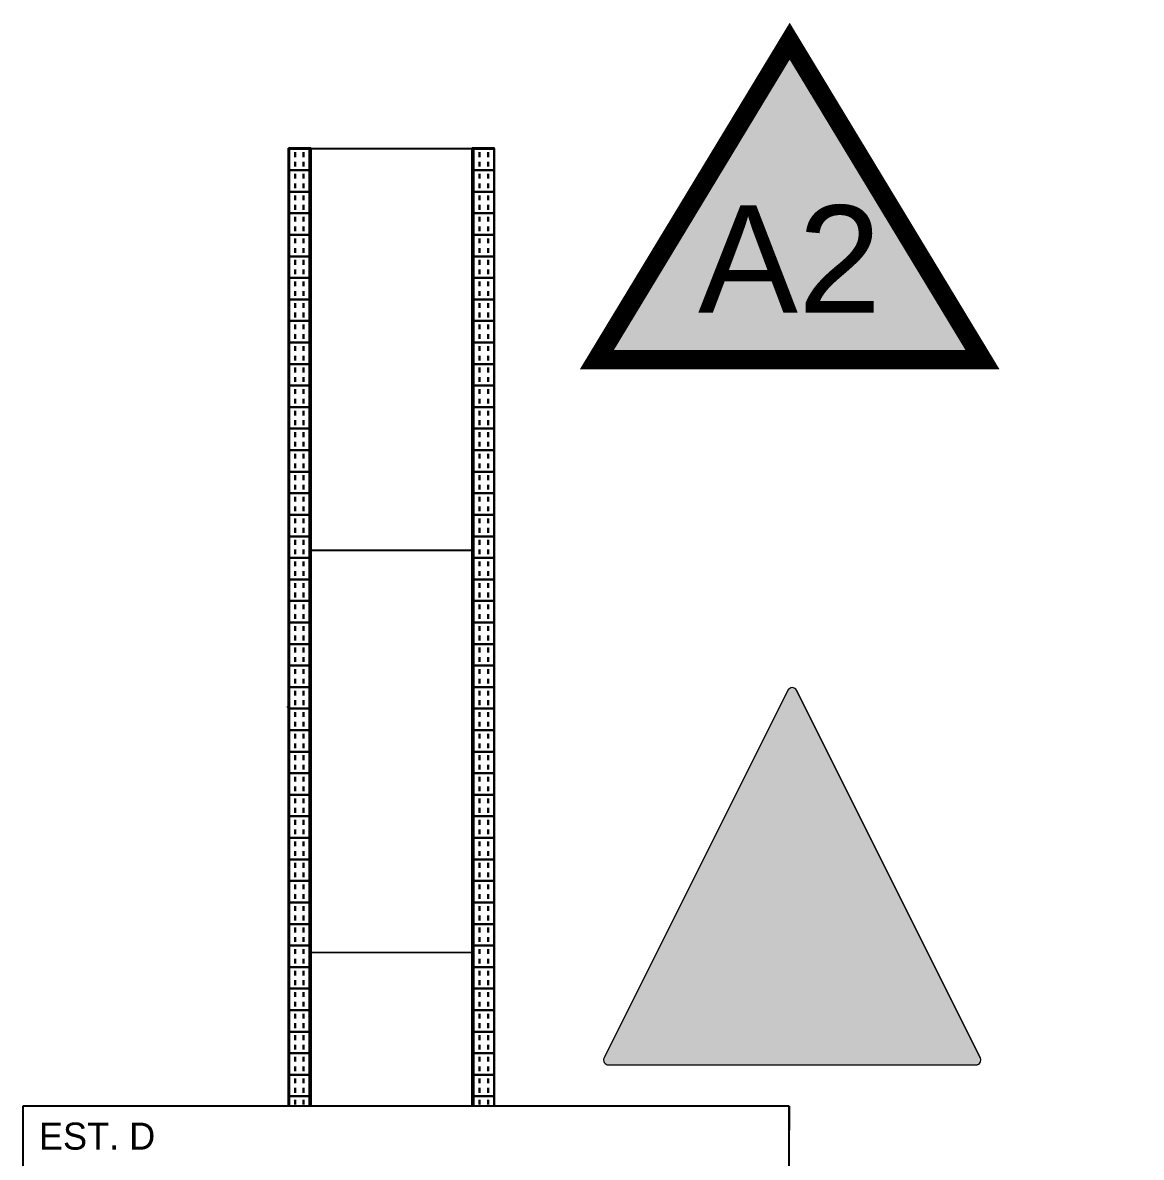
# Model space of a CAD drawing. Header units: metres. Extents: x 151 to 270, y 180 to 223.
# Drawn here: x 178.74 to 181.075, y 206.497 to 208.866 of the extents above; entities that cross this region are included whole.
import ezdxf
from ezdxf.enums import TextEntityAlignment as Align

# ---------------------------------------------------------------- set-up
doc = ezdxf.new("R2010")
doc.units = ezdxf.units.M
doc.layers.add('1-AREA DE PRODUCCION', color=7, linetype='Continuous')
doc.layers.add('2-SEÑALETICA', color=2, linetype='Continuous')
doc.styles.add('SEN-ARIAL', font='arial.ttf')

# ---------------------------------------------------------------- blocks, each defined once
blk = doc.blocks.new('SEÑ_ADVERTENCIA')
at = {"true_color": 0xffd100}
blk.add_hatch(color=2, dxfattribs=at).paths.add_polyline_path([(0, 0.3675), (0.4025, -0.2975), (-0.4025, -0.2975)])
at = {"color": 250, "const_width": 0.04}
blk.add_lwpolyline([(0, 0.3675), (0.4025, -0.2975), (-0.4025, -0.2975)], close=True, dxfattribs=at)
at = {"color": 250, "style": 'SEN-ARIAL'}
blk.add_attdef('CODIGO', text='', height=0.224, dxfattribs=at).set_placement((0, -0.0875), align=Align.MIDDLE_CENTER)
at = {"style": 'SEN-ARIAL', "flags": 1}
for tag, p in [('DESCRIPCION', (0, -0.55)), ('NOM', (0, -0.75))]:
    blk.add_attdef(tag, p, '', height=0.1, dxfattribs=at)

msp = doc.modelspace()

# ---------------------------------------------------------------- hatches: boundary and pattern name
at = {"layer": '2-SEÑALETICA', "linetype": 'ByBlock', "lineweight": 15}
h = msp.add_hatch(color=2, dxfattribs=at)
h.paths.add_polyline_path([(180.7304, 206.6902, 0.557537), (180.7393, 206.7047), (180.3555, 207.4723, 0.618034), (180.3376, 207.4723), (180.184, 207.1651), (179.9538, 206.7047, 0.557537), (179.9628, 206.6902)])
h.paths.add_polyline_path([(180.7408, 206.9517), (180.7408, 207.2958), (181.0754, 207.2958), (181.0754, 206.9517)], flags=9)

# ---------------------------------------------------------------- linework, layer by layer
at = {"layer": '1-AREA DE PRODUCCION', "color": 0, "linetype": 'Continuous', "lineweight": 30}
for p, q in [((179.2951, 208.6042), (179.2951, 208.6043)), ((179.2951, 208.6038), (179.2951, 208.6042)), ((179.2951, 208.6036), (179.2951, 208.6038)), ((179.2951, 208.545), (179.2951, 208.6036)), ((179.2971, 208.6042), (179.2961, 208.6042)), ((179.2961, 208.6039), (179.2971, 208.6039)), ((179.3052, 208.6034), (179.2961, 208.6034)), ((179.2961, 208.6033), (179.2961, 208.6034)), ((179.2961, 208.6033), (179.3391, 208.6033)), ((179.2961, 208.6033), (179.2961, 208.5583)), ((179.2981, 208.6043), (179.2981, 208.6042)), ((179.2981, 208.6038), (179.2981, 208.6042)), ((179.2981, 208.6038), (179.2981, 208.6038)), ((179.2981, 208.6036), (179.2981, 208.6035)), ((179.2985, 208.6035), (179.3052, 208.6035)), ((179.3011, 208.6036), (179.2986, 208.6036)), ((179.3043, 208.6042), (179.2998, 208.6043)), ((179.2998, 208.6037), (179.3043, 208.6039)), ((179.3001, 208.6044), (179.3126, 208.6044)), ((179.3052, 208.6034), (179.3001, 208.6034)), ((179.306, 208.6038), (179.3015, 208.6036)), ((179.3046, 208.6039), (179.3046, 208.6041)), ((179.3052, 208.6035), (179.3052, 208.6034)), ((179.3062, 208.6035), (179.3052, 208.6035)), ((179.3052, 208.6035), (179.3052, 208.6034)), ((179.329, 208.604), (179.3062, 208.604)), ((179.3062, 208.604), (179.3062, 208.6038)), ((179.3062, 208.604), (179.3062, 208.6035)), ((179.329, 208.604), (179.3062, 208.604)), ((179.3086, 208.5858), (179.3086, 208.5958)), ((179.3094, 208.6043), (179.3092, 208.6043)), ((179.3092, 208.6043), (179.3092, 208.6043)), ((179.3092, 208.6043), (179.3092, 208.6043)), ((179.3092, 208.6043), (179.3093, 208.6043)), ((179.3093, 208.6043), (179.3095, 208.6043)), ((179.3096, 208.6043), (179.3094, 208.6043)), ((179.3095, 208.6043), (179.314, 208.6041)), ((179.3099, 208.6043), (179.3096, 208.6043)), ((179.3102, 208.6043), (179.3099, 208.6043)), ((179.3126, 208.6043), (179.3102, 208.6043)), ((179.3136, 208.6044), (179.3136, 208.6044)), ((179.3136, 208.6041), (179.3136, 208.6044)), ((179.3147, 208.6041), (179.3205, 208.6041)), ((179.3212, 208.6041), (179.3257, 208.6043)), ((179.3216, 208.6044), (179.3216, 208.6044)), ((179.3216, 208.6041), (179.3216, 208.6044)), ((179.3226, 208.6044), (179.3351, 208.6044)), ((179.325, 208.6043), (179.3226, 208.6043)), ((179.3253, 208.6043), (179.325, 208.6043)), ((179.3255, 208.6043), (179.3253, 208.6043)), ((179.3257, 208.6043), (179.3255, 208.6043)), ((179.3257, 208.6043), (179.3258, 208.6043)), ((179.3259, 208.6043), (179.3257, 208.6043)), ((179.3258, 208.6043), (179.3259, 208.6043)), ((179.3259, 208.6043), (179.326, 208.6043)), ((179.326, 208.6043), (179.3259, 208.6043)), ((179.3266, 208.5858), (179.3266, 208.5958)), ((179.329, 208.6038), (179.329, 208.604)), ((179.329, 208.6035), (179.329, 208.604)), ((179.33, 208.6035), (179.329, 208.6035)), ((179.3337, 208.6036), (179.3291, 208.6038)), ((179.33, 208.6034), (179.33, 208.6035)), ((179.33, 208.6035), (179.3366, 208.6035)), ((179.33, 208.6034), (179.33, 208.6035)), ((179.3351, 208.6034), (179.33, 208.6034)), ((179.3391, 208.6034), (179.33, 208.6034)), ((179.3306, 208.6041), (179.3306, 208.6039)), ((179.3354, 208.6043), (179.3309, 208.6042)), ((179.3309, 208.6039), (179.3354, 208.6037)), ((179.3366, 208.6036), (179.334, 208.6036)), ((179.3371, 208.6042), (179.3371, 208.6043)), ((179.3371, 208.6038), (179.3371, 208.6042)), ((179.3371, 208.6038), (179.3371, 208.6038)), ((179.3371, 208.6035), (179.3371, 208.6036)), ((179.3391, 208.6042), (179.3381, 208.6042)), ((179.3381, 208.6039), (179.3391, 208.6039)), ((179.3391, 208.6033), (179.3391, 208.6034)), ((179.3391, 208.6033), (179.3391, 208.5583)), ((179.3401, 208.6043), (179.3401, 208.6042)), ((179.3416, 208.6042), (179.3401, 208.6042)), ((179.3401, 208.6035), (179.3401, 208.6042)), ((179.3401, 208.6038), (179.3401, 208.6036)), ((179.3401, 208.6035), (179.3401, 207.764)), ((179.3416, 208.6035), (179.3416, 208.6042)), ((179.3416, 208.6042), (179.3416, 208.6042)), ((179.6801, 208.6042), (179.6786, 208.6042)), ((179.6786, 208.6042), (179.6786, 208.6035)), ((179.6786, 208.6042), (179.6786, 208.6042)), ((179.6801, 208.6043), (179.6801, 208.6042)), ((179.6801, 208.6042), (179.6801, 208.6035)), ((179.6801, 208.6038), (179.6801, 208.6036)), ((179.6801, 207.764), (179.6801, 208.6035)), ((179.6811, 208.6042), (179.6821, 208.6042)), ((179.6821, 208.6039), (179.6811, 208.6039)), ((179.6811, 208.6033), (179.6811, 208.6034)), ((179.6811, 208.6034), (179.6902, 208.6034)), ((179.6811, 208.5583), (179.6811, 208.6033)), ((179.7241, 208.6033), (179.6811, 208.6033)), ((179.6831, 208.6042), (179.6831, 208.6043)), ((179.6831, 208.6042), (179.6831, 208.6038)), ((179.6831, 208.6038), (179.6831, 208.6038)), ((179.6831, 208.6035), (179.6831, 208.6036)), ((179.6902, 208.6035), (179.6835, 208.6035)), ((179.6836, 208.6036), (179.6861, 208.6036)), ((179.6848, 208.6043), (179.6893, 208.6042)), ((179.6893, 208.6039), (179.6848, 208.6037)), ((179.6976, 208.6044), (179.6851, 208.6044)), ((179.6851, 208.6034), (179.6902, 208.6034)), ((179.6865, 208.6036), (179.691, 208.6038)), ((179.6896, 208.6041), (179.6896, 208.6039)), ((179.6902, 208.6034), (179.6902, 208.6035)), ((179.6902, 208.6034), (179.6902, 208.6035)), ((179.6902, 208.6035), (179.6912, 208.6035)), ((179.6912, 208.604), (179.714, 208.604)), ((179.6912, 208.6038), (179.6912, 208.604)), ((179.6912, 208.6035), (179.6912, 208.604)), ((179.714, 208.604), (179.6912, 208.604)), ((179.6936, 208.5958), (179.6936, 208.5858)), ((179.6943, 208.6043), (179.6942, 208.6043)), ((179.6942, 208.6043), (179.6942, 208.6043)), ((179.6942, 208.6043), (179.6942, 208.6043)), ((179.6942, 208.6043), (179.6944, 208.6043)), ((179.6945, 208.6043), (179.6943, 208.6043)), ((179.6944, 208.6043), (179.6946, 208.6043)), ((179.699, 208.6041), (179.6945, 208.6043)), ((179.6946, 208.6043), (179.6949, 208.6043)), ((179.6949, 208.6043), (179.6952, 208.6043)), ((179.6952, 208.6043), (179.6976, 208.6043)), ((179.6986, 208.6044), (179.6986, 208.6044)), ((179.6986, 208.6044), (179.6986, 208.6041)), ((179.7055, 208.6041), (179.6997, 208.6041)), ((179.7107, 208.6043), (179.7062, 208.6041)), ((179.7066, 208.6044), (179.7066, 208.6044)), ((179.7066, 208.6044), (179.7066, 208.6041)), ((179.7201, 208.6044), (179.7076, 208.6044)), ((179.7076, 208.6043), (179.71, 208.6043)), ((179.71, 208.6043), (179.7103, 208.6043)), ((179.7103, 208.6043), (179.7105, 208.6043)), ((179.7105, 208.6043), (179.7107, 208.6043)), ((179.7107, 208.6043), (179.7109, 208.6043)), ((179.7108, 208.6043), (179.7107, 208.6043)), ((179.7109, 208.6043), (179.7108, 208.6043)), ((179.7109, 208.6043), (179.711, 208.6043)), ((179.711, 208.6043), (179.7109, 208.6043)), ((179.7116, 208.5958), (179.7116, 208.5858)), ((179.714, 208.604), (179.714, 208.6038)), ((179.714, 208.604), (179.714, 208.6035)), ((179.714, 208.6035), (179.715, 208.6035)), ((179.7141, 208.6038), (179.7187, 208.6036)), ((179.715, 208.6035), (179.715, 208.6034)), ((179.7216, 208.6035), (179.715, 208.6035)), ((179.715, 208.6035), (179.715, 208.6034)), ((179.715, 208.6034), (179.7201, 208.6034)), ((179.715, 208.6034), (179.7241, 208.6034)), ((179.7156, 208.6039), (179.7156, 208.6041)), ((179.7159, 208.6042), (179.7204, 208.6043)), ((179.7204, 208.6037), (179.7159, 208.6039)), ((179.719, 208.6036), (179.7216, 208.6036)), ((179.7221, 208.6043), (179.7221, 208.6042)), ((179.7221, 208.6042), (179.7221, 208.6038)), ((179.7221, 208.6038), (179.7221, 208.6038)), ((179.7221, 208.6036), (179.7221, 208.6035)), ((179.7231, 208.6042), (179.7241, 208.6042)), ((179.7241, 208.6039), (179.7231, 208.6039)), ((179.7241, 208.6033), (179.7241, 208.6034)), ((179.7241, 208.5583), (179.7241, 208.6033)), ((179.3086, 208.5659), (179.3086, 208.5758)), ((179.3266, 208.5659), (179.3266, 208.5758)), ((179.6936, 208.5758), (179.6936, 208.5659)), ((179.7116, 208.5758), (179.7116, 208.5659)), ((179.2951, 208.5431), (179.2951, 208.545)), ((179.2951, 207.4438), (179.2951, 208.5431)), ((179.2961, 208.5583), (179.3391, 208.5583)), ((179.2961, 208.5583), (179.2961, 208.5134)), ((179.3086, 208.5409), (179.3086, 208.5508)), ((179.3266, 208.5409), (179.3266, 208.5508)), ((179.3391, 208.5583), (179.3391, 208.5134)), ((179.7241, 208.5583), (179.6811, 208.5583)), ((179.6811, 208.5134), (179.6811, 208.5583)), ((179.6936, 208.5508), (179.6936, 208.5409)), ((179.7116, 208.5508), (179.7116, 208.5409)), ((179.7241, 208.5134), (179.7241, 208.5583)), ((179.3086, 208.5209), (179.3086, 208.5308)), ((179.3266, 208.5209), (179.3266, 208.5308)), ((179.6936, 208.5308), (179.6936, 208.5209)), ((179.7116, 208.5308), (179.7116, 208.5209)), ((179.2961, 208.5134), (179.3391, 208.5134)), ((179.2961, 208.5134), (179.2961, 208.4684)), ((179.3086, 208.4959), (179.3086, 208.5058)), ((179.3266, 208.4959), (179.3266, 208.5058)), ((179.3391, 208.5134), (179.3391, 208.4684)), ((179.6811, 208.4684), (179.6811, 208.5134)), ((179.7241, 208.5134), (179.6811, 208.5134)), ((179.6936, 208.5058), (179.6936, 208.4959)), ((179.7116, 208.5058), (179.7116, 208.4959)), ((179.7241, 208.4684), (179.7241, 208.5134)), ((179.3086, 208.4759), (179.3086, 208.4859)), ((179.3266, 208.4759), (179.3266, 208.4859)), ((179.6936, 208.4859), (179.6936, 208.4759)), ((179.7116, 208.4859), (179.7116, 208.4759)), ((179.2961, 208.4684), (179.3391, 208.4684)), ((179.2961, 208.4684), (179.2961, 208.4234)), ((179.3086, 208.4509), (179.3086, 208.4609)), ((179.3266, 208.4509), (179.3266, 208.4609)), ((179.3391, 208.4684), (179.3391, 208.4234)), ((179.6811, 208.4234), (179.6811, 208.4684)), ((179.7241, 208.4684), (179.6811, 208.4684)), ((179.6936, 208.4609), (179.6936, 208.4509)), ((179.7116, 208.4609), (179.7116, 208.4509)), ((179.7241, 208.4234), (179.7241, 208.4684)), ((179.3086, 208.4309), (179.3086, 208.4409)), ((179.3266, 208.4309), (179.3266, 208.4409)), ((179.6936, 208.4409), (179.6936, 208.4309)), ((179.7116, 208.4409), (179.7116, 208.4309)), ((179.2961, 208.4234), (179.3391, 208.4234)), ((179.2961, 208.4234), (179.2961, 208.3784)), ((179.3086, 208.406), (179.3086, 208.4159)), ((179.3266, 208.406), (179.3266, 208.4159)), ((179.3391, 208.4234), (179.3391, 208.3784)), ((179.6811, 208.3784), (179.6811, 208.4234)), ((179.7241, 208.4234), (179.6811, 208.4234)), ((179.6936, 208.4159), (179.6936, 208.406)), ((179.7116, 208.4159), (179.7116, 208.406)), ((179.7241, 208.3784), (179.7241, 208.4234)), ((179.2961, 208.3784), (179.3391, 208.3784)), ((179.2961, 208.3784), (179.2961, 208.3335)), ((179.3086, 208.386), (179.3086, 208.3959)), ((179.3266, 208.386), (179.3266, 208.3959)), ((179.3391, 208.3784), (179.3391, 208.3335)), ((179.6811, 208.3335), (179.6811, 208.3784)), ((179.7241, 208.3784), (179.6811, 208.3784)), ((179.6936, 208.3959), (179.6936, 208.386)), ((179.7116, 208.3959), (179.7116, 208.386)), ((179.7241, 208.3335), (179.7241, 208.3784)), ((179.3086, 208.361), (179.3086, 208.3709)), ((179.3266, 208.361), (179.3266, 208.3709)), ((179.6936, 208.3709), (179.6936, 208.361)), ((179.7116, 208.3709), (179.7116, 208.361)), ((179.2961, 208.3335), (179.3391, 208.3335)), ((179.2961, 208.3335), (179.2961, 208.2885)), ((179.3086, 208.341), (179.3086, 208.3509)), ((179.3266, 208.341), (179.3266, 208.3509)), ((179.3391, 208.3335), (179.3391, 208.2885)), ((179.6811, 208.2885), (179.6811, 208.3335)), ((179.7241, 208.3335), (179.6811, 208.3335)), ((179.6936, 208.3509), (179.6936, 208.341)), ((179.7116, 208.3509), (179.7116, 208.341)), ((179.7241, 208.2885), (179.7241, 208.3335)), ((179.3086, 208.316), (179.3086, 208.326)), ((179.3086, 208.296), (179.3086, 208.306)), ((179.3266, 208.316), (179.3266, 208.326)), ((179.3266, 208.296), (179.3266, 208.306)), ((179.6936, 208.326), (179.6936, 208.316)), ((179.6936, 208.306), (179.6936, 208.296)), ((179.7116, 208.326), (179.7116, 208.316)), ((179.7116, 208.306), (179.7116, 208.296)), ((179.2961, 208.2885), (179.3391, 208.2885)), ((179.2961, 208.2885), (179.2961, 208.2435)), ((179.3391, 208.2885), (179.3391, 208.2435)), ((179.6811, 208.2435), (179.6811, 208.2885)), ((179.7241, 208.2885), (179.6811, 208.2885)), ((179.7241, 208.2435), (179.7241, 208.2885)), ((179.3086, 208.271), (179.3086, 208.281)), ((179.3086, 208.251), (179.3086, 208.261)), ((179.3266, 208.271), (179.3266, 208.281)), ((179.3266, 208.251), (179.3266, 208.261)), ((179.6936, 208.281), (179.6936, 208.271)), ((179.6936, 208.261), (179.6936, 208.251)), ((179.7116, 208.281), (179.7116, 208.271)), ((179.7116, 208.261), (179.7116, 208.251)), ((179.2961, 208.2435), (179.3391, 208.2435)), ((179.2961, 208.2435), (179.2961, 208.1986)), ((179.3086, 208.2261), (179.3086, 208.236)), ((179.3266, 208.2261), (179.3266, 208.236)), ((179.3391, 208.2435), (179.3391, 208.1986)), ((179.6811, 208.1986), (179.6811, 208.2435)), ((179.7241, 208.2435), (179.6811, 208.2435)), ((179.6936, 208.236), (179.6936, 208.2261)), ((179.7116, 208.236), (179.7116, 208.2261)), ((179.7241, 208.1986), (179.7241, 208.2435)), ((179.3086, 208.2061), (179.3086, 208.216)), ((179.3266, 208.2061), (179.3266, 208.216)), ((179.6936, 208.216), (179.6936, 208.2061)), ((179.7116, 208.216), (179.7116, 208.2061)), ((179.2961, 208.1986), (179.3391, 208.1986)), ((179.2961, 208.1986), (179.2961, 208.1536)), ((179.3086, 208.1811), (179.3086, 208.191)), ((179.3266, 208.1811), (179.3266, 208.191)), ((179.3391, 208.1986), (179.3391, 208.1536)), ((179.6811, 208.1536), (179.6811, 208.1986)), ((179.7241, 208.1986), (179.6811, 208.1986)), ((179.6936, 208.191), (179.6936, 208.1811)), ((179.7116, 208.191), (179.7116, 208.1811)), ((179.7241, 208.1536), (179.7241, 208.1986)), ((179.3086, 208.1611), (179.3086, 208.171)), ((179.3266, 208.1611), (179.3266, 208.171)), ((179.6936, 208.171), (179.6936, 208.1611)), ((179.7116, 208.171), (179.7116, 208.1611)), ((179.2961, 208.1536), (179.3391, 208.1536)), ((179.2961, 208.1536), (179.2961, 208.1086)), ((179.3086, 208.1361), (179.3086, 208.1461)), ((179.3266, 208.1361), (179.3266, 208.1461)), ((179.3391, 208.1536), (179.3391, 208.1086)), ((179.6811, 208.1086), (179.6811, 208.1536)), ((179.7241, 208.1536), (179.6811, 208.1536)), ((179.6936, 208.1461), (179.6936, 208.1361)), ((179.7116, 208.1461), (179.7116, 208.1361)), ((179.7241, 208.1086), (179.7241, 208.1536)), ((179.3086, 208.1161), (179.3086, 208.1261)), ((179.3266, 208.1161), (179.3266, 208.1261)), ((179.6936, 208.1261), (179.6936, 208.1161)), ((179.7116, 208.1261), (179.7116, 208.1161)), ((179.2961, 208.1086), (179.3391, 208.1086)), ((179.2961, 208.1086), (179.2961, 208.0636)), ((179.3086, 208.0911), (179.3086, 208.1011)), ((179.3266, 208.0911), (179.3266, 208.1011)), ((179.3391, 208.1086), (179.3391, 208.0636)), ((179.6811, 208.0636), (179.6811, 208.1086)), ((179.7241, 208.1086), (179.6811, 208.1086)), ((179.6936, 208.1011), (179.6936, 208.0911)), ((179.7116, 208.1011), (179.7116, 208.0911)), ((179.7241, 208.0636), (179.7241, 208.1086)), ((179.3086, 208.0712), (179.3086, 208.0811)), ((179.3266, 208.0712), (179.3266, 208.0811)), ((179.6936, 208.0811), (179.6936, 208.0712)), ((179.7116, 208.0811), (179.7116, 208.0712)), ((179.2961, 208.0636), (179.3391, 208.0636)), ((179.2961, 208.0636), (179.2961, 208.0187)), ((179.3086, 208.0462), (179.3086, 208.0561)), ((179.3266, 208.0462), (179.3266, 208.0561)), ((179.3391, 208.0636), (179.3391, 208.0187)), ((179.6811, 208.0187), (179.6811, 208.0636)), ((179.7241, 208.0636), (179.6811, 208.0636)), ((179.6936, 208.0561), (179.6936, 208.0462)), ((179.7116, 208.0561), (179.7116, 208.0462)), ((179.7241, 208.0187), (179.7241, 208.0636)), ((179.3086, 208.0262), (179.3086, 208.0361)), ((179.3266, 208.0262), (179.3266, 208.0361)), ((179.6936, 208.0361), (179.6936, 208.0262)), ((179.7116, 208.0361), (179.7116, 208.0262)), ((179.2961, 208.0187), (179.3391, 208.0187)), ((179.2961, 208.0187), (179.2961, 207.9737)), ((179.3086, 208.0012), (179.3086, 208.0111)), ((179.3266, 208.0012), (179.3266, 208.0111)), ((179.3391, 208.0187), (179.3391, 207.9737)), ((179.6811, 207.9737), (179.6811, 208.0187)), ((179.7241, 208.0187), (179.6811, 208.0187)), ((179.6936, 208.0111), (179.6936, 208.0012)), ((179.7116, 208.0111), (179.7116, 208.0012)), ((179.7241, 207.9737), (179.7241, 208.0187)), ((179.3086, 207.9812), (179.3086, 207.9912)), ((179.3266, 207.9812), (179.3266, 207.9912)), ((179.6936, 207.9912), (179.6936, 207.9812)), ((179.7116, 207.9912), (179.7116, 207.9812)), ((179.2961, 207.9737), (179.3391, 207.9737)), ((179.2961, 207.9737), (179.2961, 207.9287)), ((179.3086, 207.9562), (179.3086, 207.9662)), ((179.3266, 207.9562), (179.3266, 207.9662)), ((179.3391, 207.9737), (179.3391, 207.9287)), ((179.6811, 207.9287), (179.6811, 207.9737)), ((179.7241, 207.9737), (179.6811, 207.9737)), ((179.6936, 207.9662), (179.6936, 207.9562)), ((179.7116, 207.9662), (179.7116, 207.9562)), ((179.7241, 207.9287), (179.7241, 207.9737)), ((179.2961, 207.9287), (179.3391, 207.9287)), ((179.2961, 207.9287), (179.2961, 207.8837)), ((179.3086, 207.9362), (179.3086, 207.9462)), ((179.3266, 207.9362), (179.3266, 207.9462)), ((179.3391, 207.9287), (179.3391, 207.8837)), ((179.6811, 207.8837), (179.6811, 207.9287)), ((179.7241, 207.9287), (179.6811, 207.9287)), ((179.6936, 207.9462), (179.6936, 207.9362)), ((179.7116, 207.9462), (179.7116, 207.9362)), ((179.7241, 207.8837), (179.7241, 207.9287)), ((179.3086, 207.9113), (179.3086, 207.9212)), ((179.3266, 207.9113), (179.3266, 207.9212)), ((179.6936, 207.9212), (179.6936, 207.9113)), ((179.7116, 207.9212), (179.7116, 207.9113)), ((179.2961, 207.8837), (179.3391, 207.8837)), ((179.2961, 207.8837), (179.2961, 207.8388)), ((179.3086, 207.8913), (179.3086, 207.9012)), ((179.3266, 207.8913), (179.3266, 207.9012)), ((179.3391, 207.8837), (179.3391, 207.8388)), ((179.6811, 207.8388), (179.6811, 207.8837)), ((179.7241, 207.8837), (179.6811, 207.8837)), ((179.6936, 207.9012), (179.6936, 207.8913)), ((179.7116, 207.9012), (179.7116, 207.8913)), ((179.7241, 207.8388), (179.7241, 207.8837)), ((179.3086, 207.8663), (179.3086, 207.8762)), ((179.3086, 207.8463), (179.3086, 207.8562)), ((179.3266, 207.8663), (179.3266, 207.8762)), ((179.3266, 207.8463), (179.3266, 207.8562)), ((179.6936, 207.8762), (179.6936, 207.8663)), ((179.6936, 207.8562), (179.6936, 207.8463)), ((179.7116, 207.8762), (179.7116, 207.8663)), ((179.7116, 207.8562), (179.7116, 207.8463)), ((179.2961, 207.8388), (179.3391, 207.8388)), ((179.2961, 207.8388), (179.2961, 207.7938)), ((179.3391, 207.8388), (179.3391, 207.7938)), ((179.6811, 207.7938), (179.6811, 207.8388)), ((179.7241, 207.8388), (179.6811, 207.8388)), ((179.7241, 207.7938), (179.7241, 207.8388)), ((179.3086, 207.8213), (179.3086, 207.8313)), ((179.3086, 207.8013), (179.3086, 207.8113)), ((179.3266, 207.8213), (179.3266, 207.8313)), ((179.3266, 207.8013), (179.3266, 207.8113)), ((179.6936, 207.8313), (179.6936, 207.8213)), ((179.6936, 207.8113), (179.6936, 207.8013)), ((179.7116, 207.8313), (179.7116, 207.8213)), ((179.7116, 207.8113), (179.7116, 207.8013)), ((179.2961, 207.7938), (179.3391, 207.7938)), ((179.2961, 207.7938), (179.2961, 207.7488)), ((179.3086, 207.7763), (179.3086, 207.7863)), ((179.3266, 207.7763), (179.3266, 207.7863)), ((179.3391, 207.7938), (179.3391, 207.7488)), ((179.6811, 207.7488), (179.6811, 207.7938)), ((179.7241, 207.7938), (179.6811, 207.7938)), ((179.6936, 207.7863), (179.6936, 207.7763)), ((179.7116, 207.7863), (179.7116, 207.7763)), ((179.7241, 207.7488), (179.7241, 207.7938)), ((179.3086, 207.7564), (179.3086, 207.7663)), ((179.3266, 207.7564), (179.3266, 207.7663)), ((179.3401, 207.764), (179.3401, 206.9245)), ((179.6801, 206.9245), (179.6801, 207.764)), ((179.6936, 207.7663), (179.6936, 207.7564)), ((179.7116, 207.7663), (179.7116, 207.7564)), ((179.2961, 207.7488), (179.3391, 207.7488)), ((179.2961, 207.7488), (179.2961, 207.7039)), ((179.3086, 207.7314), (179.3086, 207.7413)), ((179.3266, 207.7314), (179.3266, 207.7413)), ((179.3391, 207.7488), (179.3391, 207.7039)), ((179.6811, 207.7039), (179.6811, 207.7488)), ((179.7241, 207.7488), (179.6811, 207.7488)), ((179.6936, 207.7413), (179.6936, 207.7314)), ((179.7116, 207.7413), (179.7116, 207.7314)), ((179.7241, 207.7039), (179.7241, 207.7488)), ((179.3086, 207.7114), (179.3086, 207.7213)), ((179.3266, 207.7114), (179.3266, 207.7213)), ((179.6936, 207.7213), (179.6936, 207.7114)), ((179.7116, 207.7213), (179.7116, 207.7114)), ((179.2961, 207.7039), (179.3391, 207.7039)), ((179.2961, 207.7039), (179.2961, 207.6589)), ((179.3086, 207.6864), (179.3086, 207.6963)), ((179.3266, 207.6864), (179.3266, 207.6963)), ((179.3391, 207.7039), (179.3391, 207.6589)), ((179.6811, 207.6589), (179.6811, 207.7039)), ((179.7241, 207.7039), (179.6811, 207.7039)), ((179.6936, 207.6963), (179.6936, 207.6864)), ((179.7116, 207.6963), (179.7116, 207.6864)), ((179.7241, 207.6589), (179.7241, 207.7039)), ((179.3086, 207.6664), (179.3086, 207.6763)), ((179.3266, 207.6664), (179.3266, 207.6763)), ((179.6936, 207.6763), (179.6936, 207.6664)), ((179.7116, 207.6763), (179.7116, 207.6664)), ((179.2961, 207.6589), (179.3391, 207.6589)), ((179.2961, 207.6589), (179.2961, 207.6139)), ((179.3086, 207.6414), (179.3086, 207.6514)), ((179.3266, 207.6414), (179.3266, 207.6514)), ((179.3391, 207.6589), (179.3391, 207.6139)), ((179.6811, 207.6139), (179.6811, 207.6589)), ((179.7241, 207.6589), (179.6811, 207.6589)), ((179.6936, 207.6514), (179.6936, 207.6414)), ((179.7116, 207.6514), (179.7116, 207.6414)), ((179.7241, 207.6139), (179.7241, 207.6589)), ((179.3086, 207.6214), (179.3086, 207.6314)), ((179.3266, 207.6214), (179.3266, 207.6314)), ((179.6936, 207.6314), (179.6936, 207.6214)), ((179.7116, 207.6314), (179.7116, 207.6214)), ((179.2961, 207.6139), (179.3391, 207.6139)), ((179.2961, 207.6139), (179.2961, 207.5689)), ((179.3086, 207.5964), (179.3086, 207.6064)), ((179.3266, 207.5964), (179.3266, 207.6064)), ((179.3391, 207.6139), (179.3391, 207.5689)), ((179.6811, 207.5689), (179.6811, 207.6139)), ((179.7241, 207.6139), (179.6811, 207.6139)), ((179.6936, 207.6064), (179.6936, 207.5964)), ((179.7116, 207.6064), (179.7116, 207.5964)), ((179.7241, 207.5689), (179.7241, 207.6139)), ((179.3086, 207.5765), (179.3086, 207.5864)), ((179.3266, 207.5765), (179.3266, 207.5864)), ((179.6936, 207.5864), (179.6936, 207.5765)), ((179.7116, 207.5864), (179.7116, 207.5765)), ((179.2961, 207.5689), (179.3391, 207.5689)), ((179.2961, 207.5689), (179.2961, 207.524)), ((179.3086, 207.5515), (179.3086, 207.5614)), ((179.3266, 207.5515), (179.3266, 207.5614)), ((179.3391, 207.5689), (179.3391, 207.524)), ((179.6811, 207.524), (179.6811, 207.5689)), ((179.7241, 207.5689), (179.6811, 207.5689)), ((179.6936, 207.5614), (179.6936, 207.5515)), ((179.7116, 207.5614), (179.7116, 207.5515)), ((179.7241, 207.524), (179.7241, 207.5689)), ((179.2961, 207.524), (179.3391, 207.524)), ((179.2961, 207.524), (179.2961, 207.479)), ((179.3086, 207.5315), (179.3086, 207.5414)), ((179.3266, 207.5315), (179.3266, 207.5414)), ((179.3391, 207.524), (179.3391, 207.479)), ((179.6811, 207.479), (179.6811, 207.524)), ((179.7241, 207.524), (179.6811, 207.524)), ((179.6936, 207.5414), (179.6936, 207.5315)), ((179.7116, 207.5414), (179.7116, 207.5315)), ((179.7241, 207.479), (179.7241, 207.524)), ((179.3086, 207.5065), (179.3086, 207.5164)), ((179.3266, 207.5065), (179.3266, 207.5164)), ((179.6936, 207.5164), (179.6936, 207.5065)), ((179.7116, 207.5164), (179.7116, 207.5065)), ((179.2961, 207.479), (179.3391, 207.479)), ((179.2961, 207.479), (179.2961, 207.434)), ((179.3086, 207.4865), (179.3086, 207.4965)), ((179.3266, 207.4865), (179.3266, 207.4965)), ((179.3391, 207.479), (179.3391, 207.434)), ((179.6811, 207.434), (179.6811, 207.479)), ((179.7241, 207.479), (179.6811, 207.479)), ((179.6936, 207.4965), (179.6936, 207.4865)), ((179.7116, 207.4965), (179.7116, 207.4865)), ((179.7241, 207.434), (179.7241, 207.479)), ((179.3086, 207.4615), (179.3086, 207.4715)), ((179.3266, 207.4615), (179.3266, 207.4715)), ((179.6936, 207.4715), (179.6936, 207.4615)), ((179.7116, 207.4715), (179.7116, 207.4615)), ((179.2951, 207.4415), (179.2942, 207.4415)), ((179.2951, 207.4418), (179.2944, 207.4418)), ((179.2951, 207.4422), (179.2947, 207.4422)), ((179.2951, 207.3071), (179.2951, 207.4438)), ((179.2961, 207.434), (179.3391, 207.434)), ((179.2961, 207.434), (179.2961, 207.389)), ((179.3086, 207.4415), (179.3086, 207.4515)), ((179.3266, 207.4415), (179.3266, 207.4515)), ((179.3391, 207.434), (179.3391, 207.389)), ((179.6811, 207.389), (179.6811, 207.434)), ((179.7241, 207.434), (179.6811, 207.434)), ((179.6936, 207.4515), (179.6936, 207.4415)), ((179.7116, 207.4515), (179.7116, 207.4415)), ((179.7241, 207.389), (179.7241, 207.434)), ((179.3086, 207.4166), (179.3086, 207.4265)), ((179.3086, 207.3966), (179.3086, 207.4065)), ((179.3266, 207.4166), (179.3266, 207.4265)), ((179.3266, 207.3966), (179.3266, 207.4065)), ((179.6936, 207.4265), (179.6936, 207.4166)), ((179.6936, 207.4065), (179.6936, 207.3966)), ((179.7116, 207.4265), (179.7116, 207.4166)), ((179.7116, 207.4065), (179.7116, 207.3966)), ((179.2961, 207.389), (179.3391, 207.389)), ((179.2961, 207.389), (179.2961, 207.3441)), ((179.3391, 207.389), (179.3391, 207.3441)), ((179.6811, 207.3441), (179.6811, 207.389)), ((179.7241, 207.389), (179.6811, 207.389)), ((179.7241, 207.3441), (179.7241, 207.389)), ((179.3086, 207.3716), (179.3086, 207.3815)), ((179.3086, 207.3516), (179.3086, 207.3615)), ((179.3266, 207.3716), (179.3266, 207.3815)), ((179.3266, 207.3516), (179.3266, 207.3615)), ((179.6936, 207.3815), (179.6936, 207.3716)), ((179.6936, 207.3615), (179.6936, 207.3516)), ((179.7116, 207.3815), (179.7116, 207.3716)), ((179.7116, 207.3615), (179.7116, 207.3516)), ((179.2961, 207.3441), (179.3391, 207.3441)), ((179.2961, 207.3441), (179.2961, 207.2991)), ((179.3086, 207.3266), (179.3086, 207.3366)), ((179.3266, 207.3266), (179.3266, 207.3366)), ((179.3391, 207.3441), (179.3391, 207.2991)), ((179.6811, 207.2991), (179.6811, 207.3441)), ((179.7241, 207.3441), (179.6811, 207.3441)), ((179.6936, 207.3366), (179.6936, 207.3266)), ((179.7116, 207.3366), (179.7116, 207.3266)), ((179.7241, 207.2991), (179.7241, 207.3441)), ((179.3086, 207.3066), (179.3086, 207.3166)), ((179.3266, 207.3066), (179.3266, 207.3166)), ((179.6936, 207.3166), (179.6936, 207.3066)), ((179.7116, 207.3166), (179.7116, 207.3066)), ((179.2951, 207.3052), (179.2951, 207.3071)), ((179.2951, 206.6037), (179.2951, 207.3052)), ((179.2961, 207.2991), (179.3391, 207.2991)), ((179.2961, 207.2991), (179.2961, 207.2541)), ((179.3086, 207.2816), (179.3086, 207.2916)), ((179.3266, 207.2816), (179.3266, 207.2916)), ((179.3391, 207.2991), (179.3391, 207.2541)), ((179.6811, 207.2541), (179.6811, 207.2991)), ((179.7241, 207.2991), (179.6811, 207.2991)), ((179.6936, 207.2916), (179.6936, 207.2816)), ((179.7116, 207.2916), (179.7116, 207.2816)), ((179.7241, 207.2541), (179.7241, 207.2991)), ((179.3086, 207.2617), (179.3086, 207.2716)), ((179.3266, 207.2617), (179.3266, 207.2716)), ((179.6936, 207.2716), (179.6936, 207.2617)), ((179.7116, 207.2716), (179.7116, 207.2617)), ((179.2961, 207.2541), (179.3391, 207.2541)), ((179.2961, 207.2541), (179.2961, 207.2092)), ((179.3086, 207.2367), (179.3086, 207.2466)), ((179.3266, 207.2367), (179.3266, 207.2466)), ((179.3391, 207.2541), (179.3391, 207.2092)), ((179.6811, 207.2092), (179.6811, 207.2541)), ((179.7241, 207.2541), (179.6811, 207.2541)), ((179.6936, 207.2466), (179.6936, 207.2367)), ((179.7116, 207.2466), (179.7116, 207.2367)), ((179.7241, 207.2092), (179.7241, 207.2541)), ((179.3086, 207.2167), (179.3086, 207.2266)), ((179.3266, 207.2167), (179.3266, 207.2266)), ((179.6936, 207.2266), (179.6936, 207.2167)), ((179.7116, 207.2266), (179.7116, 207.2167)), ((179.2961, 207.2092), (179.3391, 207.2092)), ((179.2961, 207.2092), (179.2961, 207.1642)), ((179.3086, 207.1917), (179.3086, 207.2016)), ((179.3266, 207.1917), (179.3266, 207.2016)), ((179.3391, 207.2092), (179.3391, 207.1642)), ((179.6811, 207.1642), (179.6811, 207.2092)), ((179.7241, 207.2092), (179.6811, 207.2092)), ((179.6936, 207.2016), (179.6936, 207.1917)), ((179.7116, 207.2016), (179.7116, 207.1917)), ((179.7241, 207.1642), (179.7241, 207.2092)), ((179.3086, 207.1717), (179.3086, 207.1817)), ((179.3266, 207.1717), (179.3266, 207.1817)), ((179.6936, 207.1817), (179.6936, 207.1717)), ((179.7116, 207.1817), (179.7116, 207.1717)), ((179.2961, 207.1642), (179.3391, 207.1642)), ((179.2961, 207.1642), (179.2961, 207.1192)), ((179.3086, 207.1467), (179.3086, 207.1567)), ((179.3266, 207.1467), (179.3266, 207.1567)), ((179.3391, 207.1642), (179.3391, 207.1192)), ((179.6811, 207.1192), (179.6811, 207.1642)), ((179.7241, 207.1642), (179.6811, 207.1642)), ((179.6936, 207.1567), (179.6936, 207.1467)), ((179.7116, 207.1567), (179.7116, 207.1467)), ((179.7241, 207.1192), (179.7241, 207.1642)), ((179.3086, 207.1267), (179.3086, 207.1367)), ((179.3266, 207.1267), (179.3266, 207.1367)), ((179.6936, 207.1367), (179.6936, 207.1267)), ((179.7116, 207.1367), (179.7116, 207.1267)), ((179.2961, 207.1192), (179.3391, 207.1192)), ((179.2961, 207.1192), (179.2961, 207.0742)), ((179.3086, 207.1017), (179.3086, 207.1117)), ((179.3266, 207.1017), (179.3266, 207.1117)), ((179.3391, 207.1192), (179.3391, 207.0742)), ((179.6811, 207.0742), (179.6811, 207.1192)), ((179.7241, 207.1192), (179.6811, 207.1192)), ((179.6936, 207.1117), (179.6936, 207.1017)), ((179.7116, 207.1117), (179.7116, 207.1017)), ((179.7241, 207.0742), (179.7241, 207.1192)), ((179.2961, 207.0742), (179.3391, 207.0742)), ((179.2961, 207.0742), (179.2961, 207.0293)), ((179.3086, 207.0818), (179.3086, 207.0917)), ((179.3266, 207.0818), (179.3266, 207.0917)), ((179.3391, 207.0742), (179.3391, 207.0293)), ((179.6811, 207.0293), (179.6811, 207.0742)), ((179.7241, 207.0742), (179.6811, 207.0742)), ((179.6936, 207.0917), (179.6936, 207.0818)), ((179.7116, 207.0917), (179.7116, 207.0818)), ((179.7241, 207.0293), (179.7241, 207.0742)), ((179.3086, 207.0568), (179.3086, 207.0667)), ((179.3266, 207.0568), (179.3266, 207.0667)), ((179.6936, 207.0667), (179.6936, 207.0568)), ((179.7116, 207.0667), (179.7116, 207.0568)), ((179.2961, 207.0293), (179.3391, 207.0293)), ((179.2961, 207.0293), (179.2961, 206.9843)), ((179.3086, 207.0368), (179.3086, 207.0467)), ((179.3266, 207.0368), (179.3266, 207.0467)), ((179.3391, 207.0293), (179.3391, 206.9843)), ((179.6811, 206.9843), (179.6811, 207.0293)), ((179.7241, 207.0293), (179.6811, 207.0293)), ((179.6936, 207.0467), (179.6936, 207.0368)), ((179.7116, 207.0467), (179.7116, 207.0368)), ((179.7241, 206.9843), (179.7241, 207.0293)), ((179.3086, 207.0118), (179.3086, 207.0217)), ((179.3266, 207.0118), (179.3266, 207.0217)), ((179.6936, 207.0217), (179.6936, 207.0118)), ((179.7116, 207.0217), (179.7116, 207.0118)), ((179.2961, 206.9843), (179.3391, 206.9843)), ((179.2961, 206.9843), (179.2961, 206.9393)), ((179.3086, 206.9918), (179.3086, 207.0018)), ((179.3266, 206.9918), (179.3266, 207.0018)), ((179.3391, 206.9843), (179.3391, 206.9393)), ((179.6811, 206.9393), (179.6811, 206.9843)), ((179.7241, 206.9843), (179.6811, 206.9843)), ((179.6936, 207.0018), (179.6936, 206.9918)), ((179.7116, 207.0018), (179.7116, 206.9918)), ((179.7241, 206.9393), (179.7241, 206.9843)), ((179.3086, 206.9668), (179.3086, 206.9768)), ((179.3086, 206.9468), (179.3086, 206.9568)), ((179.3266, 206.9668), (179.3266, 206.9768)), ((179.3266, 206.9468), (179.3266, 206.9568)), ((179.6936, 206.9768), (179.6936, 206.9668)), ((179.6936, 206.9568), (179.6936, 206.9468)), ((179.7116, 206.9768), (179.7116, 206.9668)), ((179.7116, 206.9568), (179.7116, 206.9468)), ((179.2961, 206.9393), (179.3391, 206.9393)), ((179.2961, 206.9393), (179.2961, 206.8944)), ((179.3086, 206.9219), (179.3086, 206.9318)), ((179.3266, 206.9219), (179.3266, 206.9318)), ((179.3391, 206.9393), (179.3391, 206.8944)), ((179.6811, 206.8944), (179.6811, 206.9393)), ((179.7241, 206.9393), (179.6811, 206.9393)), ((179.6936, 206.9318), (179.6936, 206.9219)), ((179.7116, 206.9318), (179.7116, 206.9219)), ((179.7241, 206.8944), (179.7241, 206.9393)), ((179.3086, 206.9019), (179.3086, 206.9118)), ((179.3266, 206.9019), (179.3266, 206.9118)), ((179.3401, 206.9245), (179.3401, 206.6037)), ((179.6936, 206.9118), (179.6936, 206.9019)), ((179.7116, 206.9118), (179.7116, 206.9019)), ((179.2961, 206.8944), (179.3391, 206.8944)), ((179.2961, 206.8944), (179.2961, 206.8494)), ((179.3086, 206.8769), (179.3086, 206.8868)), ((179.3266, 206.8769), (179.3266, 206.8868)), ((179.3391, 206.8944), (179.3391, 206.8494)), ((179.6811, 206.8494), (179.6811, 206.8944)), ((179.7241, 206.8944), (179.6811, 206.8944)), ((179.6936, 206.8868), (179.6936, 206.8769)), ((179.7116, 206.8868), (179.7116, 206.8769)), ((179.7241, 206.8494), (179.7241, 206.8944)), ((179.3086, 206.8569), (179.3086, 206.8668)), ((179.3266, 206.8569), (179.3266, 206.8668)), ((179.6936, 206.8668), (179.6936, 206.8569)), ((179.7116, 206.8668), (179.7116, 206.8569)), ((179.2961, 206.8494), (179.3391, 206.8494)), ((179.2961, 206.8494), (179.2961, 206.8044)), ((179.3086, 206.8319), (179.3086, 206.8419)), ((179.3266, 206.8319), (179.3266, 206.8419)), ((179.3391, 206.8494), (179.3391, 206.8044)), ((179.6811, 206.8044), (179.6811, 206.8494)), ((179.7241, 206.8494), (179.6811, 206.8494)), ((179.6936, 206.8419), (179.6936, 206.8319)), ((179.7116, 206.8419), (179.7116, 206.8319)), ((179.7241, 206.8044), (179.7241, 206.8494)), ((179.3086, 206.8119), (179.3086, 206.8219)), ((179.3266, 206.8119), (179.3266, 206.8219)), ((179.6936, 206.8219), (179.6936, 206.8119)), ((179.7116, 206.8219), (179.7116, 206.8119)), ((179.2961, 206.8044), (179.3391, 206.8044)), ((179.2961, 206.8044), (179.2961, 206.7594)), ((179.3086, 206.7869), (179.3086, 206.7969)), ((179.3266, 206.7869), (179.3266, 206.7969)), ((179.3391, 206.8044), (179.3391, 206.7594)), ((179.6811, 206.7594), (179.6811, 206.8044)), ((179.7241, 206.8044), (179.6811, 206.8044)), ((179.6936, 206.7969), (179.6936, 206.7869)), ((179.7116, 206.7969), (179.7116, 206.7869)), ((179.7241, 206.7594), (179.7241, 206.8044)), ((179.3086, 206.767), (179.3086, 206.7769)), ((179.3266, 206.767), (179.3266, 206.7769)), ((179.6936, 206.7769), (179.6936, 206.767)), ((179.7116, 206.7769), (179.7116, 206.767)), ((179.2961, 206.7594), (179.3391, 206.7594)), ((179.2961, 206.7594), (179.2961, 206.7145)), ((179.3086, 206.742), (179.3086, 206.7519)), ((179.3266, 206.742), (179.3266, 206.7519)), ((179.3391, 206.7594), (179.3391, 206.7145)), ((179.6811, 206.7145), (179.6811, 206.7594)), ((179.7241, 206.7594), (179.6811, 206.7594)), ((179.6936, 206.7519), (179.6936, 206.742)), ((179.7116, 206.7519), (179.7116, 206.742)), ((179.7241, 206.7145), (179.7241, 206.7594)), ((179.3086, 206.722), (179.3086, 206.7319)), ((179.3266, 206.722), (179.3266, 206.7319)), ((179.6936, 206.7319), (179.6936, 206.722)), ((179.7116, 206.7319), (179.7116, 206.722)), ((179.2961, 206.7145), (179.3391, 206.7145)), ((179.2961, 206.7145), (179.2961, 206.6695)), ((179.3086, 206.697), (179.3086, 206.7069)), ((179.3266, 206.697), (179.3266, 206.7069)), ((179.3391, 206.7145), (179.3391, 206.6695)), ((179.6811, 206.6695), (179.6811, 206.7145)), ((179.7241, 206.7145), (179.6811, 206.7145)), ((179.6936, 206.7069), (179.6936, 206.697)), ((179.7116, 206.7069), (179.7116, 206.697)), ((179.7241, 206.6695), (179.7241, 206.7145)), ((179.3086, 206.677), (179.3086, 206.687)), ((179.3266, 206.677), (179.3266, 206.687)), ((179.6936, 206.687), (179.6936, 206.677)), ((179.7116, 206.687), (179.7116, 206.677)), ((179.2961, 206.6695), (179.3391, 206.6695)), ((179.2961, 206.6695), (179.2961, 206.6245)), ((179.3086, 206.652), (179.3086, 206.662)), ((179.3266, 206.652), (179.3266, 206.662)), ((179.3391, 206.6695), (179.3391, 206.6245)), ((179.6811, 206.6245), (179.6811, 206.6695)), ((179.7241, 206.6695), (179.6811, 206.6695)), ((179.6936, 206.662), (179.6936, 206.652)), ((179.7116, 206.662), (179.7116, 206.652)), ((179.7241, 206.6245), (179.7241, 206.6695)), ((179.2961, 206.6245), (179.3391, 206.6245)), ((179.2961, 206.6245), (179.2961, 206.6037)), ((179.3086, 206.632), (179.3086, 206.642)), ((179.3266, 206.632), (179.3266, 206.642)), ((179.3391, 206.6245), (179.3391, 206.6037)), ((179.6811, 206.6037), (179.6811, 206.6245)), ((179.7241, 206.6245), (179.6811, 206.6245)), ((179.6936, 206.642), (179.6936, 206.632)), ((179.7116, 206.642), (179.7116, 206.632)), ((179.7241, 206.6037), (179.7241, 206.6245)), ((179.3086, 206.6071), (179.3086, 206.617)), ((179.3266, 206.6071), (179.3266, 206.617)), ((179.6936, 206.617), (179.6936, 206.6071)), ((179.7116, 206.617), (179.7116, 206.6071))]:
    msp.add_line(p, q, dxfattribs=at)
at = {"layer": '1-AREA DE PRODUCCION', "color": 0, "linetype": 'Continuous', "lineweight": 13}
for p, q in [((179.2961, 208.6039), (179.2961, 208.6042)), ((179.2971, 208.6039), (179.2971, 208.6042)), ((179.2986, 208.6035), (179.2986, 208.6036)), ((179.2998, 208.6037), (179.2998, 208.6043)), ((179.3011, 208.6035), (179.3011, 208.6036)), ((179.3015, 208.6035), (179.3015, 208.6036)), ((179.3043, 208.6039), (179.3043, 208.6042)), ((179.306, 208.6035), (179.306, 208.6038)), ((179.3102, 208.6043), (179.3102, 208.6043)), ((179.3126, 208.6042), (179.3126, 208.6043)), ((179.3226, 208.6042), (179.3226, 208.6043)), ((179.325, 208.6043), (179.325, 208.6043)), ((179.3291, 208.6035), (179.3291, 208.6038)), ((179.3309, 208.6039), (179.3309, 208.6042)), ((179.3337, 208.6035), (179.3337, 208.6036)), ((179.334, 208.6035), (179.334, 208.6036)), ((179.3354, 208.6037), (179.3354, 208.6043)), ((179.3366, 208.6035), (179.3366, 208.6036)), ((179.3381, 208.6039), (179.3381, 208.6042)), ((179.3391, 208.6039), (179.3391, 208.6042)), ((179.3416, 208.6042), (179.3401, 208.6042)), ((179.3416, 208.6035), (179.3401, 208.6035)), ((179.3426, 208.6034), (179.3426, 207.7639)), ((179.3426, 208.6034), (179.3426, 208.6034)), ((179.6776, 207.7639), (179.6776, 208.6034)), ((179.6776, 208.6034), (179.6776, 208.6034)), ((179.6801, 208.6042), (179.6786, 208.6042)), ((179.6786, 208.6035), (179.6801, 208.6035)), ((179.6811, 208.6042), (179.6811, 208.6039)), ((179.6821, 208.6042), (179.6821, 208.6039)), ((179.6836, 208.6036), (179.6836, 208.6035)), ((179.6848, 208.6043), (179.6848, 208.6037)), ((179.6861, 208.6036), (179.6861, 208.6035)), ((179.6865, 208.6036), (179.6865, 208.6035)), ((179.6893, 208.6042), (179.6893, 208.6039)), ((179.691, 208.6038), (179.691, 208.6035)), ((179.6952, 208.6043), (179.6952, 208.6043)), ((179.6976, 208.6043), (179.6976, 208.6042)), ((179.7076, 208.6043), (179.7076, 208.6042)), ((179.71, 208.6043), (179.71, 208.6043)), ((179.7141, 208.6038), (179.7141, 208.6035)), ((179.7159, 208.6042), (179.7159, 208.6039)), ((179.7187, 208.6036), (179.7187, 208.6035)), ((179.719, 208.6036), (179.719, 208.6035)), ((179.7204, 208.6043), (179.7204, 208.6037)), ((179.7216, 208.6036), (179.7216, 208.6035)), ((179.7231, 208.6042), (179.7231, 208.6039)), ((179.7241, 208.6042), (179.7241, 208.6039)), ((179.2951, 208.5431), (179.2931, 208.5431)), ((179.3426, 207.7639), (179.3426, 206.9244)), ((179.6776, 206.9244), (179.6776, 207.7639)), ((179.2951, 207.437), (179.2916, 207.437)), ((179.2951, 207.4438), (179.2931, 207.4438)), ((179.2951, 207.4411), (179.294, 207.4411)), ((179.2951, 207.4422), (179.2947, 207.4422)), ((179.2951, 207.3052), (179.2931, 207.3052)), ((179.3426, 206.9244), (179.3426, 206.6037))]:
    msp.add_line(p, q, dxfattribs=at)
at = {"layer": '1-AREA DE PRODUCCION', "color": 0}
for p, q in [((179.3408, 208.6035), (179.6793, 208.6035)), ((179.6776, 207.7639), (179.3426, 207.7639)), ((179.6776, 206.9244), (179.3401, 206.9245)), ((179.6776, 206.9244), (179.6776, 206.6037)), ((179.6801, 206.9245), (179.6801, 206.6037)), ((178.7401, 206.6037), (178.7401, 204.1037)), ((180.3401, 206.6037), (178.7401, 206.6037)), ((179.7241, 206.6037), (179.5401, 206.6037)), ((180.3401, 206.6037), (180.3401, 206.5537)), ((180.3401, 204.1037), (180.3401, 206.6037))]:
    msp.add_line(p, q, dxfattribs=at)
at = {"layer": '1-AREA DE PRODUCCION', "color": 0, "linetype": 'Continuous', "lineweight": 30}
for centre, radius, start, end in [((179.2988, 208.5685), 0.036, 88.0109, 95.9867), ((179.2958, 208.6114), 0.00719, 264.0133, 271.9891), ((179.2958, 208.5967), 0.00719, 88.0109, 95.9867), ((179.2988, 208.6393), 0.036, 264.0133, 271.9891), ((179.2973, 208.6114), 0.00719, 268.0109, 275.9867), ((179.2973, 208.5967), 0.00719, 84.0133, 91.9891), ((179.2991, 208.5909), 0.0134, 87.1751, 94.4813), ((179.2991, 208.6171), 0.0134, 265.5187, 272.8249), ((179.2984, 208.6), 0.0036, 88.0109, 95.9867), ((179.2984, 208.6066), 0.0031, 263.6341, 271.9266), ((179.3011, 208.6144), 0.0107, 269.8849, 271.7715), ((179.3043, 208.6029), 0.00126, 78.4964, 91.8715), ((179.3043, 208.6052), 0.00126, 268.1285, 281.5036), ((179.306, 208.6044), 0.000631, 268.1285, 281.5036), ((179.3128, 208.5973), 0.00719, 84.0133, 91.9891), ((179.3128, 208.6115), 0.00719, 268.0109, 275.9867), ((179.3146, 208.6256), 0.0215, 268.2285, 270.1151), ((179.3205, 208.6256), 0.0215, 269.8849, 271.7715), ((179.3223, 208.6115), 0.00719, 264.0133, 271.9891), ((179.3223, 208.5973), 0.00719, 88.0109, 95.9867), ((179.3291, 208.6044), 0.000631, 258.4964, 271.8715), ((179.3308, 208.6029), 0.00126, 88.1285, 101.5036), ((179.3308, 208.6052), 0.00126, 258.4964, 271.8715), ((179.334, 208.6144), 0.0107, 268.2285, 270.1151), ((179.3363, 208.5685), 0.036, 84.0133, 91.9891), ((179.3363, 208.6393), 0.036, 268.0109, 275.9867), ((179.336, 208.5909), 0.0134, 85.5187, 92.8249), ((179.336, 208.6171), 0.0134, 267.1751, 274.4813), ((179.3367, 208.6), 0.0036, 84.0133, 91.9891), ((179.3367, 208.6066), 0.0031, 268.0734, 276.3659), ((179.3378, 208.6114), 0.00719, 264.0133, 271.9891), ((179.3378, 208.5967), 0.00719, 88.0109, 95.9867), ((179.3393, 208.6114), 0.00719, 268.0109, 275.9867), ((179.3393, 208.5967), 0.00719, 84.0133, 91.9891), ((179.3419, 208.6214), 0.018, 264.0133, 271.9891), ((179.3423, 208.6106), 0.00719, 264.0133, 271.9891), ((179.6782, 208.6214), 0.018, 268.0109, 275.9867), ((179.6778, 208.6106), 0.00719, 268.0109, 275.9867), ((179.6838, 208.5685), 0.036, 88.0109, 95.9867), ((179.6808, 208.6114), 0.00719, 264.0133, 271.9891), ((179.6808, 208.5967), 0.00719, 88.0109, 95.9867), ((179.6838, 208.6393), 0.036, 264.0133, 271.9891), ((179.6823, 208.6114), 0.00719, 268.0109, 275.9867), ((179.6823, 208.5967), 0.00719, 84.0133, 91.9891), ((179.6841, 208.5909), 0.0134, 87.1751, 94.4813), ((179.6841, 208.6171), 0.0134, 265.5187, 272.8249), ((179.6834, 208.6), 0.0036, 88.0109, 95.9867), ((179.6834, 208.6066), 0.0031, 263.6341, 271.9266), ((179.6861, 208.6144), 0.0107, 269.8849, 271.7715), ((179.6893, 208.6029), 0.00126, 78.4964, 91.8715), ((179.6893, 208.6052), 0.00126, 268.1285, 281.5036), ((179.691, 208.6044), 0.000631, 268.1285, 281.5036), ((179.6978, 208.5973), 0.00719, 84.0133, 91.9891), ((179.6978, 208.6115), 0.00719, 268.0109, 275.9867), ((179.6996, 208.6256), 0.0215, 268.2285, 270.1151), ((179.7055, 208.6256), 0.0215, 269.8849, 271.7715), ((179.7073, 208.6115), 0.00719, 264.0133, 271.9891), ((179.7073, 208.5973), 0.00719, 88.0109, 95.9867), ((179.7141, 208.6044), 0.000631, 258.4964, 271.8715), ((179.7158, 208.6029), 0.00126, 88.1285, 101.5036), ((179.7158, 208.6052), 0.00126, 258.4964, 271.8715), ((179.719, 208.6144), 0.0107, 268.2285, 270.1151), ((179.7213, 208.5685), 0.036, 84.0133, 91.9891), ((179.7213, 208.6393), 0.036, 268.0109, 275.9867), ((179.721, 208.5909), 0.0134, 85.5187, 92.8249), ((179.721, 208.6171), 0.0134, 267.1751, 274.4813), ((179.7217, 208.6), 0.0036, 84.0133, 91.9891), ((179.7217, 208.6066), 0.0031, 268.0734, 276.3659), ((179.7228, 208.6114), 0.00719, 264.0133, 271.9891), ((179.7228, 208.5967), 0.00719, 88.0109, 95.9867), ((179.7243, 208.6114), 0.00719, 268.0109, 275.9867), ((179.7243, 208.5967), 0.00719, 84.0133, 91.9891), ((179.2921, 208.5459), 0.003, 0.0009, 30.0165), ((179.2921, 208.5431), 0.003, 0.0009, 30.0165), ((179.3419, 207.7819), 0.018, 264.0133, 271.9891), ((179.6782, 207.7819), 0.018, 268.0109, 275.9867), ((179.2921, 207.4438), 0.003, 329.9835, 359.9991), ((179.2921, 207.308), 0.003, 0.0009, 30.0165), ((179.2921, 207.3052), 0.003, 0.0009, 30.0165), ((179.3419, 206.9424), 0.018, 264.0133, 271.9891), ((179.6782, 206.9424), 0.018, 268.0109, 275.9867)]:
    msp.add_arc(centre, radius, start, end, dxfattribs=at)
at = {"layer": '2-SEÑALETICA', "color": 0, "linetype": 'ByBlock', "lineweight": 15}
for p, q in [((180.3376, 207.4723), (179.9538, 206.7047)), ((180.3555, 207.4723), (180.7393, 206.7047)), ((179.9628, 206.6902), (180.7304, 206.6902))]:
    msp.add_line(p, q, dxfattribs=at)
msp.add_lwpolyline([(180.7393, 206.7047), (180.3555, 207.4723, 0.618034), (180.3376, 207.4723), (179.9538, 206.7047, 0.557537), (179.9628, 206.6902), (180.7304, 206.6902, 0.557537)], format="xyb", close=True, dxfattribs=at)
msp.add_arc((180.7304, 206.7002), 0.01, 270, 26.5651, dxfattribs=at)

# ---------------------------------------------------------------- block references
at = {"layer": '2-SEÑALETICA'}
msp.add_blockref('SEÑ_ADVERTENCIA', (180.3413, 208.4603), dxfattribs=at).add_auto_attribs({'CODIGO': 'A2'})

# ---------------------------------------------------------------- texts
at = {"layer": '1-AREA DE PRODUCCION', "color": 0}
msp.add_text('EST. D', height=0.05637, dxfattribs=at).set_placement((178.7739, 206.5132))
at = {"layer": '2-SEÑALETICA', "color": 18, "linetype": 'ByBlock', "lineweight": 15, "true_color": 0x000000}
msp.add_text('!', height=0.4213, dxfattribs=at).set_placement((180.2744, 206.7456))

doc.saveas('drawing.dxf')
